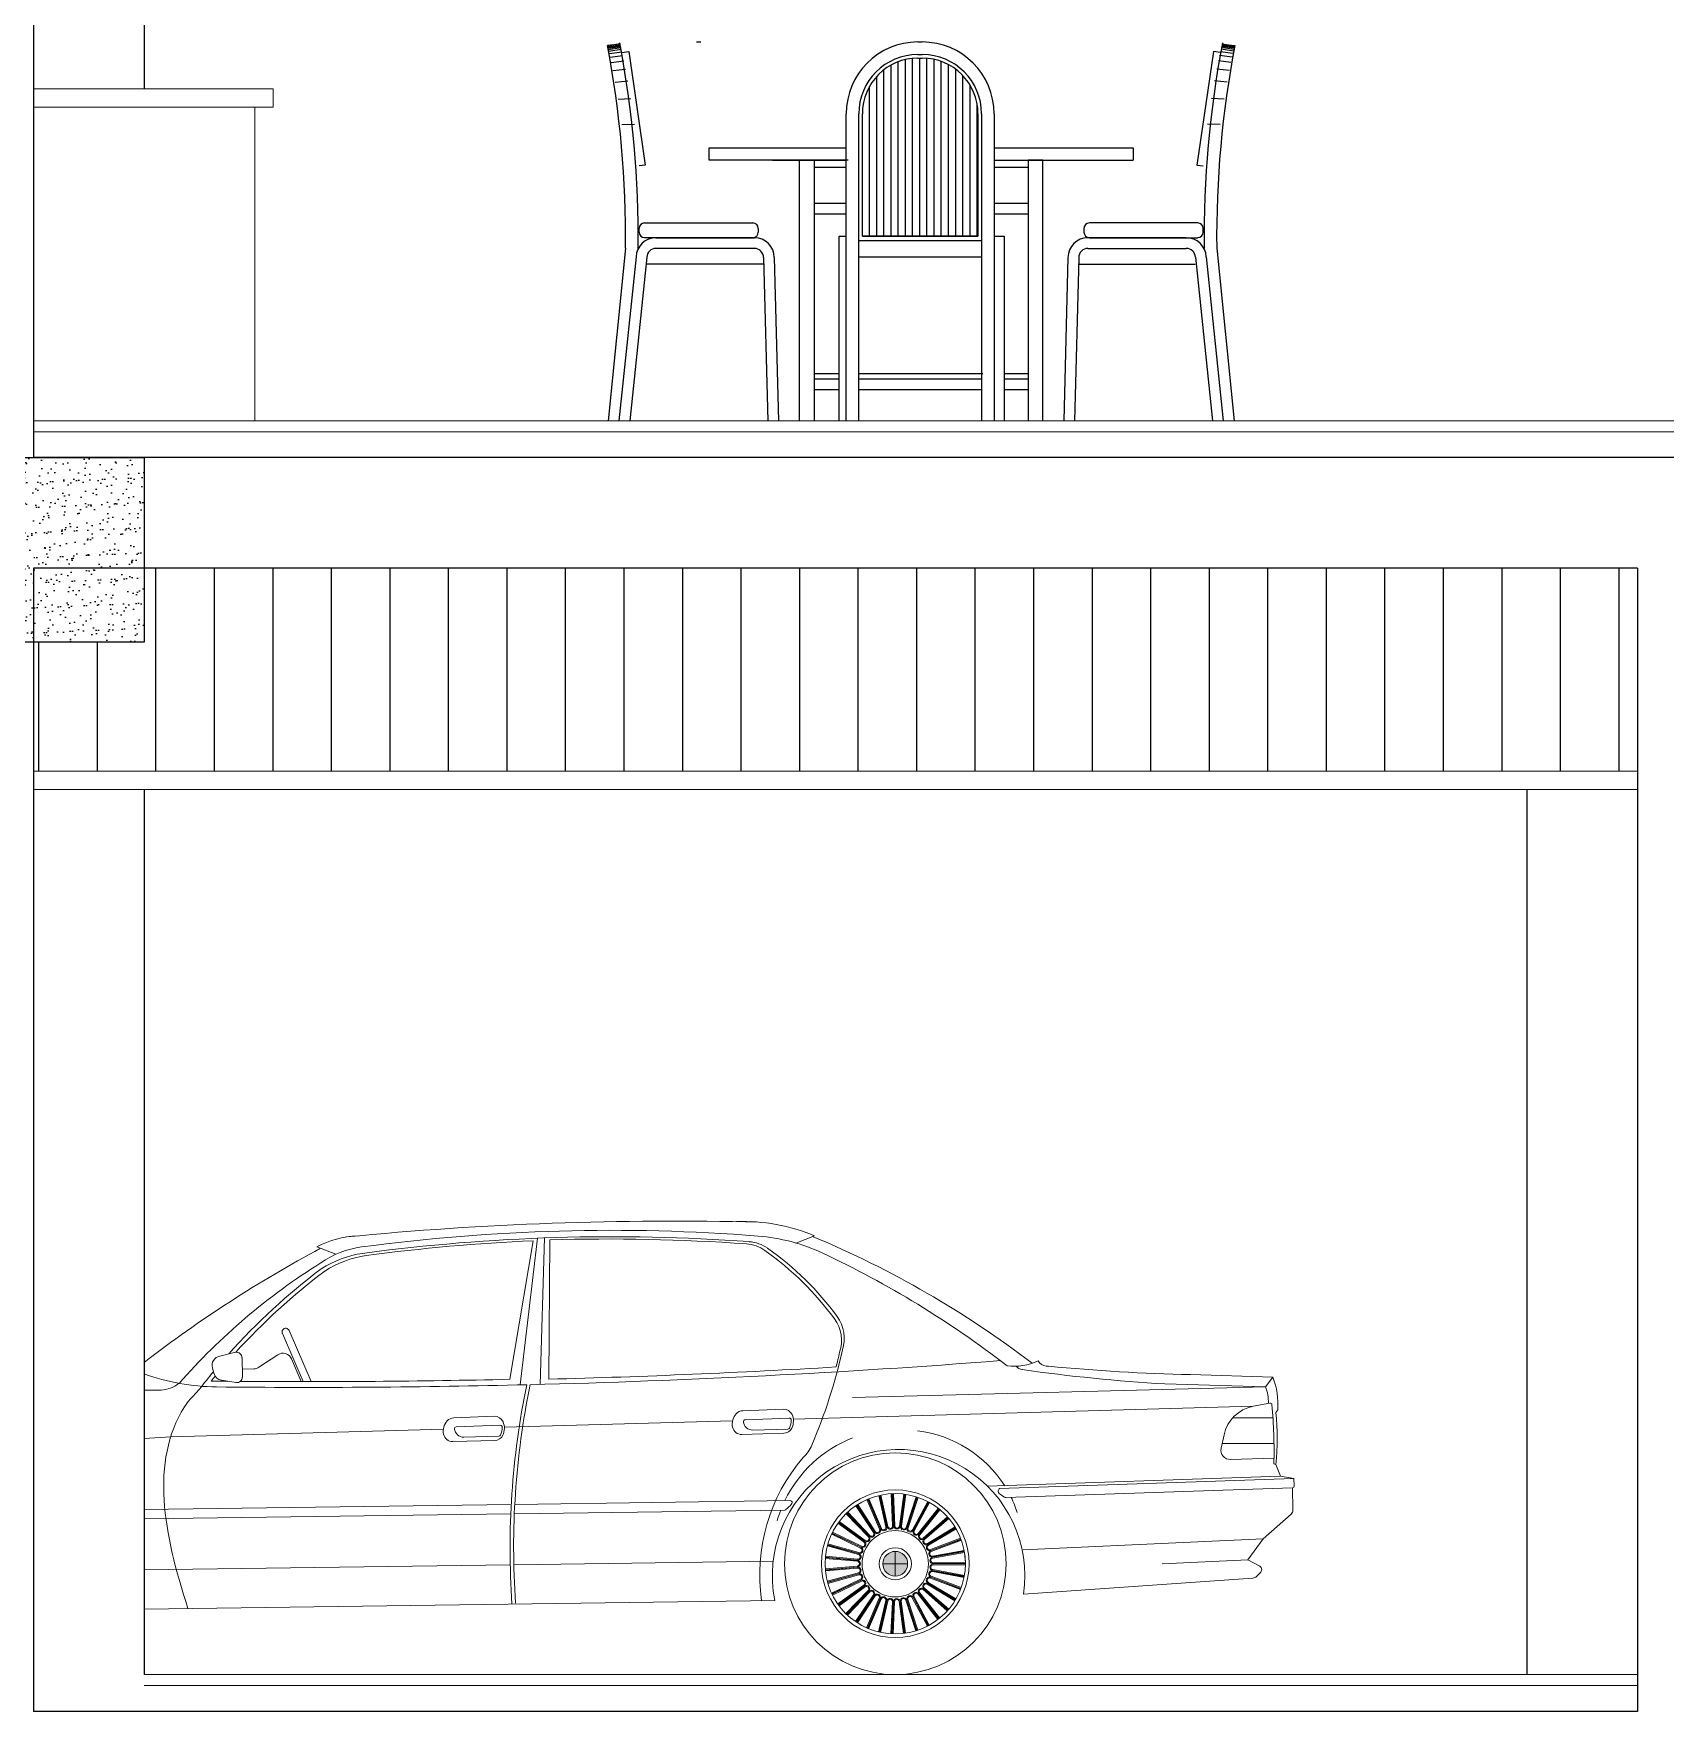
# Model space of a CAD drawing. Header units: metres. Extents: x -1655 to 449, y 40 to 361.
# Drawn here: x 254.808 to 259.235, y 47.051 to 51.601 of the extents above; entities that cross this region are included whole.
import ezdxf

# ---------------------------------------------------------------- set-up
doc = ezdxf.new("R2010")
doc.units = ezdxf.units.M
doc.header["$MEASUREMENT"] = 0
doc.layers.add('A-WALL', color=7, linetype='Continuous')
doc.layers.add('Layer5', color=31, linetype='Continuous', lineweight=9)

# ---------------------------------------------------------------- blocks, each defined once
blk = doc.blocks.new('chaiir')
at = {"color": 252, "ltscale": 0.1}
for p, q in [((4360.343, 1956.8438), (4360.3018, 1956.8397)), ((4360.3432, 1956.8444), (4360.3022, 1956.8381)), ((4360.3027, 1956.8356), (4360.3438, 1956.8419)), ((4360.303, 1956.8344), (4360.3441, 1956.8407)), ((4360.3034, 1956.8326), (4360.3445, 1956.8389)), ((4360.304, 1956.8301), (4360.3451, 1956.8363)), ((4360.3048, 1956.8263), (4360.3459, 1956.8325)), ((4360.3061, 1956.8208), (4360.3472, 1956.8268)), ((4360.3079, 1956.8127), (4360.349, 1956.8185)), ((4360.3495, 1956.8166), (4360.3721, 1956.8199)), ((4360.3721, 1956.8199), (4360.4265, 1956.4449)), ((4360.5956, 1956.8509), (4360.6098, 1956.8509)), ((4361.3262, 1956.8509), (4361.3405, 1956.8509)), ((4362.3011, 1956.8199), (4362.2467, 1956.4449)), ((4362.3238, 1956.8166), (4362.3011, 1956.8199)), ((4362.3653, 1956.8127), (4362.3242, 1956.8185)), ((4362.3671, 1956.8208), (4362.326, 1956.8268)), ((4362.3684, 1956.8263), (4362.3273, 1956.8325)), ((4362.3692, 1956.8301), (4362.3281, 1956.8363)), ((4362.3698, 1956.8326), (4362.3287, 1956.8389)), ((4362.3702, 1956.8344), (4362.3291, 1956.8407)), ((4362.3705, 1956.8356), (4362.3294, 1956.8419)), ((4362.33, 1956.8444), (4362.3711, 1956.8381)), ((4362.3302, 1956.8438), (4362.3714, 1956.8397)), ((4360.3105, 1956.8007), (4360.3517, 1956.8063)), ((4360.3143, 1956.7831), (4360.3555, 1956.7883)), ((4360.3196, 1956.757), (4360.361, 1956.7617)), ((4361.2137, 1956.2103), (4361.2137, 1956.7591)), ((4361.2374, 1956.2103), (4361.2374, 1956.7747)), ((4361.2611, 1956.2103), (4361.2611, 1956.7857)), ((4361.2848, 1956.2103), (4361.2848, 1956.7929)), ((4361.3085, 1956.2103), (4361.3085, 1956.7968)), ((4361.3262, 1956.8095), (4361.3405, 1956.8095)), ((4361.3262, 1956.7977), (4361.3405, 1956.7977)), ((4361.3322, 1956.2103), (4361.3322, 1956.7977)), ((4361.3559, 1956.2103), (4361.3559, 1956.797)), ((4361.3795, 1956.2103), (4361.3795, 1956.7934)), ((4361.4032, 1956.2103), (4361.4032, 1956.7866)), ((4361.4269, 1956.2103), (4361.4269, 1956.776)), ((4361.4506, 1956.2103), (4361.4506, 1956.7609)), ((4362.3536, 1956.757), (4362.3123, 1956.7617)), ((4362.3589, 1956.7831), (4362.3177, 1956.7883)), ((4362.3627, 1956.8007), (4362.3215, 1956.8063)), ((4360.3271, 1956.7187), (4360.3685, 1956.7226)), ((4361.1664, 1956.2103), (4361.1664, 1956.7043)), ((4361.1901, 1956.2103), (4361.1901, 1956.7372)), ((4361.4743, 1956.2103), (4361.4743, 1956.7397)), ((4361.498, 1956.2103), (4361.498, 1956.7084)), ((4362.3462, 1956.7187), (4362.3047, 1956.7226)), ((4360.337, 1956.6621), (4360.3786, 1956.6649)), ((4362.3362, 1956.6621), (4362.2946, 1956.6649)), ((4361.0894, 1955.6016), (4361.0894, 1956.6141)), ((4361.1309, 1955.6016), (4361.1309, 1956.6141)), ((4361.1427, 1956.2103), (4361.1427, 1956.6141)), ((4361.1427, 1956.2103), (4361.1427, 1956.6141)), ((4361.5216, 1956.2103), (4361.5216, 1956.6435)), ((4361.524, 1956.6141), (4361.524, 1956.2103)), ((4361.5359, 1956.6141), (4361.5359, 1955.6016)), ((4361.5773, 1956.6141), (4361.5773, 1955.6016)), ((4360.3496, 1956.5786), (4360.3913, 1956.5799)), ((4362.3236, 1956.5786), (4362.2819, 1956.5799)), ((4360.6376, 1956.5016), (4361.0894, 1956.5016)), ((4360.6376, 1956.5016), (4360.6376, 1956.5016)), ((4360.6376, 1956.4613), (4360.6376, 1956.5016)), ((4361.5773, 1956.5016), (4362.0356, 1956.5016)), ((4361.5773, 1956.5016), (4362.0356, 1956.5016)), ((4362.0356, 1956.5016), (4362.0356, 1956.4613)), ((4360.4265, 1956.4449), (4360.4065, 1956.442)), ((4361.0959, 1956.4613), (4360.6376, 1956.4613)), ((4360.8466, 1956.4613), (4361.0894, 1956.4613)), ((4360.9353, 1955.6016), (4360.9353, 1956.4613)), ((4360.9834, 1956.4613), (4360.9834, 1955.6016)), ((4360.9834, 1956.4377), (4361.0894, 1956.4377)), ((4361.5773, 1956.4613), (4362.0356, 1956.4613)), ((4361.5773, 1956.4377), (4361.6898, 1956.4377)), ((4361.6898, 1956.4613), (4361.7474, 1956.4613)), ((4361.6898, 1956.4613), (4361.6898, 1956.2825)), ((4361.6898, 1956.4613), (4361.6898, 1955.6016)), ((4361.7379, 1956.4613), (4361.6898, 1956.4613)), ((4361.6898, 1956.4377), (4361.6898, 1956.318)), ((4361.7379, 1955.6016), (4361.7379, 1956.4613)), ((4362.2467, 1956.4449), (4362.2667, 1956.442)), ((4361.0894, 1956.318), (4360.9834, 1956.318)), ((4361.6898, 1956.318), (4361.5773, 1956.318)), ((4361.0894, 1956.2825), (4360.9834, 1956.2825)), ((4361.6898, 1956.2825), (4361.5773, 1956.2825)), ((4360.4063, 1956.2235), (4360.4063, 1956.2362)), ((4360.4242, 1956.2541), (4360.7815, 1956.2541)), ((4360.7815, 1956.2055), (4360.4242, 1956.2055)), ((4360.4617, 1956.2055), (4360.7864, 1956.2055)), ((4360.7994, 1956.2362), (4360.7994, 1956.2235)), ((4361.0657, 1955.6016), (4361.0657, 1956.2103)), ((4361.0657, 1956.2103), (4361.0894, 1956.2103)), ((4361.524, 1956.2103), (4361.1427, 1956.2103)), ((4361.1427, 1956.2103), (4361.524, 1956.2103)), ((4361.5773, 1956.2103), (4361.6105, 1956.2103)), ((4361.6105, 1956.2103), (4361.6105, 1955.6016)), ((4361.8738, 1956.2362), (4361.8738, 1956.2235)), ((4362.2115, 1956.2055), (4361.8868, 1956.2055)), ((4362.249, 1956.2541), (4361.8917, 1956.2541)), ((4361.8917, 1956.2055), (4362.249, 1956.2055)), ((4362.2669, 1956.2235), (4362.2669, 1956.2362)), ((4360.3615, 1956.1706), (4360.3041, 1955.6016)), ((4360.7864, 1956.17), (4360.4617, 1956.17)), ((4361.1309, 1956.1961), (4361.5359, 1956.1961)), ((4361.1309, 1956.1416), (4361.1309, 1956.1961)), ((4361.5359, 1956.1961), (4361.5359, 1956.1416)), ((4361.8868, 1956.17), (4362.2115, 1956.17)), ((4362.3117, 1956.1706), (4362.3691, 1955.6016)), ((4360.396, 1956.1421), (4360.3397, 1955.6016)), ((4360.4315, 1956.1409), (4360.3752, 1955.6016)), ((4360.8161, 1956.1179), (4360.432, 1956.1179)), ((4360.8166, 1956.1398), (4360.8308, 1955.6016)), ((4360.8521, 1956.1398), (4360.8663, 1955.6016)), ((4361.5359, 1956.1416), (4361.1309, 1956.1416)), ((4361.8211, 1956.1398), (4361.8069, 1955.6016)), ((4361.8566, 1956.1398), (4361.8424, 1955.6016)), ((4361.8571, 1956.1179), (4362.2412, 1956.1179)), ((4362.2417, 1956.1409), (4362.298, 1955.6016)), ((4362.2772, 1956.1421), (4362.3336, 1955.6016)), ((4360.9834, 1955.7576), (4361.0654, 1955.7576)), ((4360.9834, 1955.7402), (4361.0657, 1955.7402)), ((4361.1309, 1955.7402), (4361.5359, 1955.7402)), ((4361.1326, 1955.7576), (4361.5406, 1955.7576)), ((4361.6105, 1955.7402), (4361.6898, 1955.7402)), ((4361.6126, 1955.7576), (4361.6894, 1955.7576)), ((4360.9834, 1955.7046), (4361.0657, 1955.7046)), ((4361.1309, 1955.7046), (4361.5359, 1955.7046)), ((4361.1309, 1955.7046), (4361.5359, 1955.7046)), ((4361.6105, 1955.7046), (4361.6898, 1955.7046))]:
    blk.add_line(p, q, dxfattribs=at)
for centre, radius, start, end in [((4356.976, 1956.2057), 3.3856, 359.4048, 10.7921), ((4356.9763, 1956.2057), 3.4268, 359.4071, 10.8061), ((4361.3262, 1956.6141), 0.2368, 90, 180), ((4361.3405, 1956.6141), 0.2368, 0, 90), ((4365.6969, 1956.2057), 3.4268, 169.1939, 180.5929), ((4365.6972, 1956.2057), 3.3856, 169.2079, 180.5952), ((4361.3262, 1956.6141), 0.1954, 90, 180), ((4361.3262, 1956.6141), 0.1836, 90, 180), ((4361.3405, 1956.6141), 0.1954, 0, 90), ((4361.3405, 1956.6141), 0.1836, 0, 90), ((4360.4617, 1956.1398), 0.0657, 90, 177.994), ((4360.4242, 1956.2362), 0.0179, 90, 180), ((4360.4242, 1956.2235), 0.0179, 180, 270), ((4360.7815, 1956.2362), 0.0179, 0, 90), ((4360.7815, 1956.2235), 0.0179, 270, 0), ((4360.7864, 1956.1398), 0.0657, 0, 90), ((4361.8868, 1956.1398), 0.0657, 90, 180), ((4361.8917, 1956.2362), 0.0179, 90, 180), ((4361.8917, 1956.2235), 0.0179, 180, 270), ((4362.2115, 1956.1398), 0.0657, 2.006, 90), ((4362.249, 1956.2362), 0.0179, 0, 90), ((4362.249, 1956.2235), 0.0179, 270, 0), ((4360.4617, 1956.1398), 0.0302, 90, 177.994), ((4360.7864, 1956.1398), 0.0302, 0, 90), ((4361.8868, 1956.1398), 0.0302, 90, 180), ((4362.2115, 1956.1398), 0.0302, 2.006, 90)]:
    blk.add_arc(centre, radius, start, end, dxfattribs=at)
blk = doc.blocks.new('500')
at = {"layer": 'A-WALL', "ltscale": 0.1}
h = blk.add_hatch(dxfattribs=at)
h.set_pattern_fill('AR-SAND', color=251, scale=0.001, angle=45)
h.set_pattern_definition([(82.5, (2066.168173, -109.763723), (-0.03573813487, 0.0334753489), [0, -0.038608, 0, -0.04318, 0, -0.041275]), (52.5, (2066.168173, -109.76372), (-0.0189010928, 0.0824732851), [0, -0.020828, 0, -0.034798, 0, -0.013335]), (12.5, (2066.14608, -109.785815), (0.0558299826, 0.0560332312), [0, -0.0127, 0, -0.04572, 0, -0.05969]), (2.5, (2066.14608, -109.785815), (0.0382281109, 0.0697550782), [0, -0.00635, 0, -0.029972, 0, -0.03429])])
h.paths.add_polyline_path([(6632.6902, 1779.9429), (6632.1902, 1779.9429), (6632.1902, 1779.4429), (6632.6902, 1779.4429)])
at = {"ltscale": 0.1}
blk.add_lwpolyline([(6632.1902, 1779.9429), (6632.6902, 1779.9429), (6632.6902, 1779.4429), (6632.1902, 1779.4429), (6632.1902, 1779.9429)], dxfattribs=at)

msp = doc.modelspace()

# ---------------------------------------------------------------- hatches: boundary and pattern name
at = {"ltscale": 0.1}
h = msp.add_hatch(dxfattribs=at)
h.set_pattern_fill('ANSI31', color=252, scale=0.05, angle=45)
h.set_pattern_definition([(90, (-4180.01752, -1909.48965), (-0.15875, 3e-17), [])])
h.paths.add_polyline_path([(259.1589, 50.1505), (258.8589, 50.1505), (255.108, 50.1505), (255.108, 49.9505), (254.808, 49.9505), (254.808, 49.6005), (259.1589, 49.6005), (259.1589, 49.9505)])
at = {"layer": 'Layer5'}
h = msp.add_hatch(color=256, dxfattribs=at)
h.paths.add_polyline_path([(257.1455, 47.451), (257.1119, 47.451, 0.414214), (257.1455, 47.4174)])
h.paths.add_polyline_path([(257.1791, 47.451, 0.414214), (257.1455, 47.4845), (257.1455, 47.451)])
h = msp.add_hatch(color=256, dxfattribs=at)
h.paths.add_polyline_path([(257.1455, 47.4845, 0.414214), (257.1119, 47.451), (257.1455, 47.451)])
h.paths.add_polyline_path([(257.1791, 47.451), (257.1455, 47.451), (257.1455, 47.4174, 0.414214)])

# ---------------------------------------------------------------- linework, layer by layer
at = {"ltscale": 0.1}
for p, q in [((254.808, 53.5505), (254.808, 50.4505)), ((259.1589, 50.4505), (254.808, 50.4505)), ((260.4037, 50.4505), (259.1589, 50.4505)), ((259.1589, 50.1505), (254.808, 50.1505)), ((254.808, 50.1505), (254.808, 47.0505)), ((259.1589, 50.1505), (259.1589, 47.0505)), ((259.1589, 47.0505), (254.808, 47.0505))]:
    msp.add_line(p, q, dxfattribs=at)
at = {"layer": 'A-WALL', "color": 251, "ltscale": 0.1}
for p, q in [((255.1078, 52.0505), (255.1078, 51.4505)), ((255.1078, 49.5505), (255.1078, 47.1505)), ((258.8586, 49.5505), (258.8586, 47.1505))]:
    msp.add_line(p, q, dxfattribs=at)
at = {"layer": 'Layer5'}
for p, q in [((255.4581, 51.4505), (254.8081, 51.4505)), ((255.4581, 51.4505), (255.4581, 51.4005)), ((255.4581, 51.4005), (254.8081, 51.4005)), ((255.4081, 51.4005), (255.4081, 50.5505)), ((260.4037, 50.5505), (254.808, 50.5505)), ((260.4037, 50.5205), (254.808, 50.5205)), ((259.1589, 49.6005), (254.808, 49.6005)), ((259.1589, 49.5505), (254.808, 49.5505)), ((256.1631, 48.327), (256.0996, 47.9512)), ((256.1754, 48.3338), (256.1278, 47.9361)), ((256.1936, 48.3345), (256.1826, 47.9374)), ((256.2085, 48.3291), (256.2061, 47.9514)), ((256.9265, 48.3402), (256.8762, 48.3208)), ((255.5768, 48.3105), (255.6281, 48.2902)), ((255.4829, 48.0756), (255.5391, 47.945)), ((255.5012, 48.0835), (255.5609, 47.945)), ((255.356, 48.0246), (255.3132, 48.0139)), ((255.3744, 47.9574), (255.3735, 48.01)), ((255.4708, 48.0178), (255.4193, 47.9837)), ((255.5336, 47.945), (255.5077, 48.0067)), ((255.2931, 47.9823), (255.2975, 47.9666)), ((255.4059, 47.9795), (255.374, 47.979)), ((257.5328, 48.001), (257.5365, 47.9959)), ((257.9463, 47.9639), (258.1698, 47.9573)), ((258.1698, 47.9573), (258.1501, 47.9304)), ((255.318, 47.9486), (255.3572, 47.9423)), ((258.1501, 47.9304), (257.0299, 47.9017)), ((257.8768, 47.9385), (258.1501, 47.9304)), ((256.7319, 47.866), (256.842, 47.8703)), ((256.869, 47.843), (258.116, 47.878)), ((258.1614, 47.8869), (258.116, 47.878)), ((258.1777, 47.8615), (258.1831, 47.8682)), ((255.9479, 47.8467), (256.058, 47.851)), ((255.9545, 47.8222), (256.0742, 47.8266)), ((256.0853, 47.821), (256.7042, 47.8384)), ((256.7384, 47.8415), (256.8582, 47.8459)), ((258.1701, 47.8466), (258.0607, 47.8466)), ((255.1078, 47.7905), (255.1801, 47.7956)), ((255.1801, 47.7956), (255.9214, 47.8164)), ((256.059, 47.7853), (255.9453, 47.7823)), ((256.0701, 47.7967), (255.9751, 47.7942)), ((256.843, 47.8047), (256.7293, 47.8016)), ((256.854, 47.8161), (256.7591, 47.8135)), ((258.0294, 47.7641), (258.0374, 47.801)), ((258.1728, 47.7767), (258.0321, 47.7767)), ((258.0547, 47.7338), (258.1729, 47.7378)), ((257.3961, 47.6611), (258.1909, 47.6883)), ((258.1777, 47.72), (258.1726, 47.7216)), ((258.1909, 47.6883), (258.1777, 47.72)), ((258.2268, 47.6822), (258.1909, 47.6883)), ((257.1345, 47.641), (257.1384, 47.5538)), ((257.137, 47.6411), (257.1409, 47.5539)), ((257.1414, 47.5539), (257.1379, 47.6411)), ((257.1439, 47.554), (257.1404, 47.6412)), ((257.1686, 47.6399), (257.1568, 47.5534)), ((257.171, 47.6395), (257.1593, 47.5531)), ((257.1598, 47.553), (257.172, 47.6394)), ((257.1623, 47.5526), (257.1745, 47.6391)), ((257.4283, 47.6547), (258.2268, 47.6822)), ((257.445, 47.6304), (258.2229, 47.6566)), ((258.2242, 47.597), (258.2229, 47.6566)), ((258.2233, 47.6566), (258.2229, 47.6566)), ((258.2268, 47.6822), (258.2278, 47.6619)), ((255.1078, 47.5982), (256.1038, 47.6119)), ((256.1122, 47.5866), (256.8456, 47.5967)), ((256.1134, 47.6121), (256.8606, 47.6224)), ((257.0386, 47.6084), (257.0867, 47.5356)), ((257.0407, 47.6098), (257.0887, 47.5369)), ((257.0892, 47.5372), (257.0415, 47.6103)), ((257.0913, 47.5386), (257.0436, 47.6117)), ((257.0684, 47.625), (257.1027, 47.5447)), ((257.0707, 47.6259), (257.105, 47.5457)), ((257.1055, 47.5459), (257.0716, 47.6263)), ((257.1078, 47.5469), (257.0739, 47.6273)), ((257.1007, 47.6359), (257.1201, 47.5508)), ((257.1032, 47.6365), (257.1226, 47.5514)), ((257.1231, 47.5515), (257.1041, 47.6367)), ((257.1255, 47.5521), (257.1065, 47.6372)), ((257.2019, 47.6327), (257.175, 47.5497)), ((257.2043, 47.6319), (257.1773, 47.5489)), ((257.1778, 47.5488), (257.2052, 47.6316)), ((257.1802, 47.548), (257.2076, 47.6309)), ((257.2335, 47.6197), (257.1921, 47.5429)), ((257.2357, 47.6185), (257.1943, 47.5417)), ((257.1948, 47.5414), (257.2365, 47.6181)), ((257.197, 47.5402), (257.2387, 47.6169)), ((257.2622, 47.6013), (257.2078, 47.5331)), ((257.2641, 47.5997), (257.2097, 47.5315)), ((257.2101, 47.5312), (257.2649, 47.5991)), ((257.2121, 47.5296), (257.2668, 47.5976)), ((255.1078, 47.5727), (256.1026, 47.5865)), ((256.9901, 47.5608), (257.0607, 47.5095)), ((256.9915, 47.5628), (257.0621, 47.5115)), ((257.0625, 47.5119), (256.9921, 47.5636)), ((257.0639, 47.514), (256.9936, 47.5656)), ((257.0122, 47.5868), (257.0725, 47.5237)), ((257.014, 47.5885), (257.0743, 47.5254)), ((257.0747, 47.5258), (257.0147, 47.5892)), ((257.0765, 47.5275), (257.0165, 47.5909)), ((257.2872, 47.578), (257.2214, 47.5206)), ((257.2888, 47.5762), (257.2231, 47.5187)), ((257.2234, 47.5184), (257.2894, 47.5754)), ((257.2251, 47.5165), (257.2911, 47.5736)), ((257.3076, 47.5507), (257.2327, 47.506)), ((257.3089, 47.5486), (257.2339, 47.5038)), ((257.2342, 47.5034), (257.3093, 47.5477)), ((258.1437, 47.5187), (258.2192, 47.5854)), ((257.0463, 47.4789), (256.9623, 47.5025)), ((257.047, 47.4813), (256.963, 47.5049)), ((256.973, 47.5313), (257.0516, 47.4934)), ((256.9741, 47.5335), (257.0527, 47.4957)), ((257.0529, 47.4961), (256.9745, 47.5344)), ((257.054, 47.4984), (256.9756, 47.5366)), ((257.2355, 47.5012), (257.3106, 47.5456)), ((257.3228, 47.5202), (257.2411, 47.4895)), ((257.3237, 47.5178), (257.242, 47.4872)), ((257.2421, 47.4867), (257.324, 47.5169)), ((257.243, 47.4843), (257.3249, 47.5146)), ((257.492, 47.4887), (258.1437, 47.5187)), ((258.1016, 47.4616), (258.1437, 47.5187)), ((256.1108, 47.4482), (256.8144, 47.4579)), ((256.9557, 47.4655), (257.0427, 47.4577)), ((256.956, 47.468), (257.0429, 47.4602)), ((257.0429, 47.4607), (256.9561, 47.469)), ((257.0432, 47.4632), (256.9563, 47.4715)), ((256.9614, 47.4992), (257.0455, 47.476)), ((256.9621, 47.5016), (257.0462, 47.4784)), ((257.1455, 47.4174), (257.1455, 47.4845)), ((257.3323, 47.4874), (257.2464, 47.4718)), ((257.3327, 47.4849), (257.2469, 47.4694)), ((257.247, 47.4689), (257.3329, 47.484)), ((257.2474, 47.4664), (257.3333, 47.4815)), ((257.3333, 47.4815), (257.3358, 47.4535)), ((257.8692, 47.4508), (258.1016, 47.4616)), ((258.1016, 47.4616), (258.1342, 47.4442)), ((255.1078, 47.4343), (256.1011, 47.4481)), ((257.0426, 47.4447), (256.9557, 47.4373)), ((257.0428, 47.4422), (256.9559, 47.4348)), ((256.956, 47.4339), (257.0429, 47.4417)), ((256.9562, 47.4314), (257.0431, 47.4392)), ((257.0454, 47.4265), (256.9612, 47.4037)), ((257.046, 47.424), (256.9618, 47.4012)), ((256.9621, 47.4003), (257.0462, 47.4235)), ((256.9627, 47.3979), (257.0468, 47.4211)), ((257.1791, 47.451), (257.1119, 47.451)), ((257.2409, 47.4119), (257.3224, 47.3809)), ((257.2418, 47.4143), (257.3233, 47.3832)), ((257.3237, 47.3841), (257.242, 47.4148)), ((257.3245, 47.3864), (257.2428, 47.4171)), ((257.2463, 47.4296), (257.3321, 47.4136)), ((257.2468, 47.4321), (257.3326, 47.416)), ((257.3327, 47.417), (257.2469, 47.4326)), ((257.3332, 47.4194), (257.2473, 47.435)), ((257.3358, 47.4535), (257.2485, 47.4535)), ((257.3358, 47.451), (257.2485, 47.451)), ((257.2485, 47.4504), (257.3358, 47.45)), ((257.2485, 47.4479), (257.3358, 47.4475)), ((257.4931, 47.3687), (258.1158, 47.4121)), ((258.1256, 47.4168), (258.1367, 47.4284)), ((257.0514, 47.409), (256.9726, 47.3715)), ((257.0525, 47.4067), (256.9736, 47.3692)), ((256.9741, 47.3684), (257.0527, 47.4063)), ((256.9751, 47.3661), (257.0538, 47.404)), ((257.0604, 47.3928), (256.9895, 47.3419)), ((257.0618, 47.3908), (256.991, 47.3399)), ((256.9915, 47.3391), (257.0621, 47.3904)), ((256.993, 47.3371), (257.0636, 47.3884)), ((257.0721, 47.3786), (257.0115, 47.3158)), ((257.0739, 47.3768), (257.0133, 47.3141)), ((257.014, 47.3134), (257.0743, 47.3765)), ((257.0158, 47.3117), (257.0761, 47.3748)), ((257.0862, 47.3666), (257.0378, 47.2941)), ((257.2074, 47.3685), (257.2614, 47.3)), ((257.2093, 47.3701), (257.2634, 47.3016)), ((257.2641, 47.3022), (257.2097, 47.3704)), ((257.2661, 47.3037), (257.2117, 47.372)), ((257.2211, 47.3809), (257.2865, 47.3232)), ((257.2228, 47.3828), (257.2882, 47.325)), ((257.2888, 47.3258), (257.2231, 47.3832)), ((257.2905, 47.3276), (257.2247, 47.3851)), ((257.2324, 47.3955), (257.3071, 47.3504)), ((257.2337, 47.3977), (257.3084, 47.3525)), ((257.3089, 47.3534), (257.2339, 47.3981)), ((257.3101, 47.3555), (257.2352, 47.4003)), ((255.1078, 47.3279), (256.8188, 47.3515)), ((257.0883, 47.3653), (257.0399, 47.2927)), ((257.0407, 47.2921), (257.0887, 47.365)), ((257.0428, 47.2908), (257.0908, 47.3636)), ((257.1022, 47.3574), (257.0675, 47.2773)), ((257.1045, 47.3564), (257.0698, 47.2764)), ((257.0707, 47.276), (257.105, 47.3562)), ((257.073, 47.275), (257.1073, 47.3552)), ((257.1196, 47.3512), (257.0998, 47.2662)), ((257.1221, 47.3506), (257.1022, 47.2656)), ((257.1032, 47.2654), (257.1226, 47.3505)), ((257.1056, 47.2649), (257.125, 47.35)), ((257.1379, 47.3482), (257.1335, 47.261)), ((257.1404, 47.3481), (257.136, 47.2609)), ((257.137, 47.2609), (257.1409, 47.348)), ((257.1395, 47.2607), (257.1434, 47.3479)), ((257.1563, 47.3485), (257.1676, 47.2619)), ((257.1588, 47.3488), (257.1701, 47.2623)), ((257.171, 47.2624), (257.1593, 47.3489)), ((257.1735, 47.2627), (257.1618, 47.3492)), ((257.1745, 47.3521), (257.201, 47.2689)), ((257.1768, 47.3528), (257.2034, 47.2697)), ((257.2043, 47.27), (257.1773, 47.353)), ((257.2067, 47.2708), (257.1797, 47.3537)), ((257.1917, 47.3588), (257.2326, 47.2818)), ((257.1939, 47.36), (257.2348, 47.2829)), ((257.2357, 47.2834), (257.1943, 47.3602)), ((257.2379, 47.2846), (257.1965, 47.3614)), ((259.1589, 47.1505), (255.1078, 47.1505)), ((259.1589, 47.1205), (255.1078, 47.1205))]:
    msp.add_line(p, q, dxfattribs=at)
for radius in [0.3005, 0.2003, 0.1903, 0.0901, 0.0436, 0.0336]:
    msp.add_circle((257.1455, 47.451), radius, dxfattribs=at)
for centre, radius, start, end in [((256.5417, 39.2415), 9.1388, 88.54227, 95.55476), ((256.7333, 47.8783), 0.5008, 67.2958, 92.1447), ((255.6953, 48.09), 0.2504, 92.1447, 118.2534), ((256.3757, 43.239), 5.1162, 85.5383, 97.6153), ((256.3786, 43.2217), 5.1162, 85.8482, 97.6153), ((256.3885, 43.2157), 5.1162, 92.5255, 97.6153), ((256.3712, 43.2155), 5.1162, 85.8482, 91.8228), ((256.7418, 48.2245), 0.1002, 54.9208, 85.8482), ((256.7348, 47.8404), 0.5008, 64.8591, 85.5383), ((255.8824, 45.8508), 2.696, 52.6737, 67.2958), ((257.2345, 45.231), 3.4892, 118.1811, 127.5527), ((255.7309, 48.0619), 0.2504, 97.6153, 125.0349), ((255.743, 48.009), 0.2869, 98.4906, 122.5934), ((255.7528, 48.0031), 0.2869, 98.4906, 122.5934), ((256.7344, 48.2184), 0.1002, 54.9208, 85.8482), ((256.3277, 47.6393), 0.8077, 36.0918, 54.9208), ((256.3351, 47.6455), 0.8077, 36.0918, 54.9208), ((255.8022, 45.8532), 2.696, 52.3595, 64.8591), ((256.4986, 46.8063), 1.7216, 121.9646, 138.8209), ((256.6185, 46.8784), 1.7159, 126.8934, 138.298), ((256.6284, 46.8725), 1.7159, 126.8934, 137.8183), ((256.8995, 48.0561), 0.1002, 341.7591, 36.0918), ((256.9069, 48.0623), 0.1002, 341.7591, 36.0918), ((255.492, 48.0796), 0.01, 23.3196, 203.3196), ((255.3172, 47.9891), 0.025, 99.1825, 195.7617), ((255.3584, 48.0097), 0.015, 0.98, 99.1825), ((255.4846, 47.997), 0.025, 22.7654, 123.5321), ((255.5798, 48.3453), 1.4566, 336.8549, 347.5382), ((255.5724, 48.3391), 1.4566, 345.9163, 347.5382), ((255.3102, 48.5227), 0.5922, 250.0215, 269.4133), ((256.6185, 46.8784), 1.7159, 140.4185, 142.4508), ((256.6284, 46.8725), 1.7159, 140.6906, 141.2535), ((255.3216, 47.9734), 0.025, 195.7617, 261.6684), ((255.3593, 47.9571), 0.015, 261.6684, 0.98), ((255.4054, 48.0046), 0.025, 270.98, 303.5321), ((255.552, 72.2822), 24.353, 271.41884, 274.42408), ((255.5582, 72.2958), 24.353, 271.52457, 273.35917), ((257.469, 48.1354), 0.1488, 262.1464, 295.3815), ((257.4935, 48.0022), 0.025, 217.6852, 261.9259), ((258.1628, 52.7201), 4.7901, 261.9259, 266.5781), ((257.5597, 48.0209), 0.0341, 227.0256, 273.1918), ((258.0617, 53.1329), 5.1703, 264.4487, 268.7207), ((257.9752, 47.8827), 0.2084, 356, 20.975), ((255.0816, 44.3119), 3.6104, 88.8468, 89.5832), ((255.1475, 48.0096), 0.0883, 274.3631, 308.3185), ((255.552, 72.298), 24.353, 269.38388, 269.48711), ((255.552, 72.2822), 24.353, 269.41674, 271.39725), ((255.552, 72.298), 24.353, 269.56962, 271.28832), ((258.3007, 47.4926), 2.2001, 168.3595, 183.9335), ((258.3104, 47.4952), 2.2001, 168.4239, 183.9335), ((258.0212, 47.8848), 0.1368, 0.6052, 19.484), ((256.8427, 47.8452), 0.025, 23.9932, 91.6773), ((258.1353, 47.7797), 0.1002, 101.0938, 167.7445), ((258.1623, 47.882), 0.00501, 5.1736, 101.0938), ((256.7767, 47.7566), 1.3963, 358.5668, 5.1736), ((255.9607, 47.8107), 0.0414, 137.577, 192.0122), ((255.9487, 47.8217), 0.025, 91.6773, 137.577), ((255.9546, 47.8172), 0.00501, 92.0865, 185.7327), ((256.0588, 47.8259), 0.025, 23.9932, 91.6773), ((256.0744, 47.8216), 0.00501, 2.6782, 92.0865), ((256.036, 47.8198), 0.0434, 332.0422, 2.6782), ((256.0419, 47.8184), 0.0434, 333.9738, 23.9932), ((256.7447, 47.83), 0.0414, 137.577, 192.0122), ((256.7287, 47.8266), 0.025, 192.0122, 271.1926), ((256.7326, 47.841), 0.025, 91.6773, 137.577), ((256.7745, 47.8419), 0.0414, 187.542, 192.0122), ((256.7386, 47.8365), 0.00501, 92.0865, 185.7327), ((256.7585, 47.8385), 0.025, 185.7327, 271.1926), ((256.8583, 47.8409), 0.00501, 2.6782, 92.0865), ((256.82, 47.8391), 0.0434, 332.0422, 2.6782), ((256.8259, 47.8378), 0.0434, 333.9738, 23.9932), ((257.4873, 47.7908), 0.694, 354.1505, 5.8495), ((255.9448, 47.8073), 0.025, 192.0122, 271.1926), ((255.9905, 47.8226), 0.0414, 187.542, 192.0122), ((255.9746, 47.8192), 0.025, 185.7327, 271.1926), ((256.0585, 47.8104), 0.025, 271.1926, 333.9738), ((256.0699, 47.8018), 0.00501, 271.5538, 332.0422), ((256.8425, 47.8297), 0.025, 271.1926, 333.9738), ((257.1544, 47.4733), 0.3423, 111.3304, 154.2163), ((256.8539, 47.8211), 0.00501, 271.5538, 332.0422), ((257.1639, 47.4828), 0.3316, 32.8519, 82.7157), ((257.2625, 47.4222), 0.4848, 139.1173, 188.447), ((257.1544, 47.4186), 0.3423, 351.6136, 191.3143), ((256.827, 47.8121), 0.1002, 313.5103, 336.8549), ((258.0539, 47.7588), 0.025, 167.7445, 271.9664), ((258.2228, 47.6616), 0.00501, 276.1729, 2.7563), ((257.1544, 47.4733), 0.3423, 158.8854, 164.1104), ((256.8456, 47.6017), 0.00501, 270.7911, 310.1662), ((257.4448, 47.6354), 0.00501, 232.9678, 272.4298), ((257.0239, 47.4378), 0.4772, 18.5821, 23.8833), ((258.2092, 47.5966), 0.015, 311.4351, 1.3063), ((257.1138, 47.5494), 0.00901, 202.8571, 12.8571), ((257.1138, 47.5494), 0.00651, 202.8571, 12.8571), ((257.1319, 47.5535), 0.00901, 192.5714, 2.5714), ((257.1319, 47.5535), 0.00651, 192.5714, 2.5714), ((257.1504, 47.5543), 0.00901, 182.2857, 352.2857), ((257.1504, 47.5543), 0.00651, 182.2857, 352.2857), ((257.1688, 47.5517), 0.00901, 172, 342), ((257.1688, 47.5517), 0.00651, 172, 342), ((257.1864, 47.546), 0.00901, 161.7143, 331.7143), ((257.1864, 47.546), 0.00651, 161.7143, 331.7143), ((257.0568, 47.5042), 0.00901, 244, 54), ((257.0568, 47.5042), 0.00651, 244, 54), ((257.0678, 47.5192), 0.00901, 233.7143, 43.7143), ((257.0678, 47.5192), 0.00651, 233.7143, 43.7143), ((257.0812, 47.532), 0.00901, 223.4286, 33.4286), ((257.0812, 47.532), 0.00651, 223.4286, 33.4286), ((257.0967, 47.5422), 0.00901, 213.1429, 23.1429), ((257.0967, 47.5422), 0.00651, 213.1429, 23.1429), ((257.2027, 47.5371), 0.00901, 151.4286, 321.4286), ((257.2027, 47.5371), 0.00651, 151.4286, 321.4286), ((257.2172, 47.5255), 0.00901, 141.1429, 311.1429), ((257.2172, 47.5255), 0.00651, 141.1429, 311.1429), ((257.2293, 47.5115), 0.00901, 130.8571, 300.8571), ((257.2293, 47.5115), 0.00651, 130.8571, 300.8571), ((257.2388, 47.4956), 0.00901, 120.5714, 290.5714), ((257.0421, 47.4512), 0.00651, 274.8571, 84.8571), ((257.0421, 47.4512), 0.00901, 274.8571, 84.8571), ((257.0438, 47.4697), 0.00901, 264.5714, 74.5714), ((257.0438, 47.4697), 0.00651, 264.5714, 74.5714), ((257.0488, 47.4875), 0.00901, 254.2857, 64.2857), ((257.0488, 47.4875), 0.00651, 254.2857, 64.2857), ((257.2388, 47.4956), 0.00651, 120.5714, 290.5714), ((257.2453, 47.4782), 0.00901, 110.2857, 280.2857), ((257.2453, 47.4782), 0.00651, 110.2857, 280.2857), ((257.2485, 47.46), 0.00901, 100, 270), ((257.2485, 47.46), 0.00651, 100, 270), ((257.0437, 47.4327), 0.00901, 285.1429, 95.1429), ((257.0437, 47.4327), 0.00651, 285.1429, 95.1429), ((257.0486, 47.4149), 0.00901, 295.4286, 105.4286), ((257.0486, 47.4149), 0.00651, 295.4286, 105.4286), ((257.2386, 47.4059), 0.00901, 69.1429, 239.1429), ((257.2386, 47.4059), 0.00651, 69.1429, 239.1429), ((257.2451, 47.4232), 0.00901, 79.4286, 249.4286), ((257.2451, 47.4232), 0.00651, 79.4286, 249.4286), ((257.2485, 47.4414), 0.00901, 89.7143, 259.7143), ((257.2485, 47.4414), 0.00651, 89.7143, 259.7143), ((258.1148, 47.4271), 0.015, 273.989, 316.4119), ((258.1295, 47.4353), 0.01, 316.4119, 61.8085), ((257.0566, 47.3981), 0.00901, 305.7143, 115.7143), ((257.0566, 47.3981), 0.00651, 305.7143, 115.7143), ((257.0674, 47.3831), 0.00901, 316, 126), ((257.0674, 47.3831), 0.00651, 316, 126), ((257.0808, 47.3703), 0.00901, 326.2857, 136.2857), ((257.0808, 47.3703), 0.00651, 326.2857, 136.2857), ((257.0963, 47.36), 0.00901, 336.5714, 146.5714), ((257.0963, 47.36), 0.00651, 336.5714, 146.5714), ((257.2023, 47.3645), 0.00901, 38.2857, 208.2857), ((257.2023, 47.3645), 0.00651, 38.2857, 208.2857), ((257.2168, 47.376), 0.00901, 48.5714, 218.5714), ((257.2168, 47.376), 0.00651, 48.5714, 218.5714), ((257.229, 47.39), 0.00901, 58.8571, 228.8571), ((257.229, 47.39), 0.00651, 58.8571, 228.8571), ((257.1133, 47.3527), 0.00901, 346.8571, 156.8571), ((257.1133, 47.3527), 0.00651, 346.8571, 156.8571), ((257.1314, 47.3485), 0.00901, 357.1429, 167.1429), ((257.1314, 47.3485), 0.00651, 357.1429, 167.1429), ((257.1499, 47.3476), 0.00901, 7.4286, 177.4286), ((257.1499, 47.3476), 0.00651, 7.4286, 177.4286), ((257.1683, 47.3501), 0.00901, 17.7143, 187.7143), ((257.1683, 47.3501), 0.00651, 17.7143, 187.7143), ((257.1859, 47.3558), 0.00901, 28, 198), ((257.1859, 47.3558), 0.00651, 28, 198)]:
    msp.add_arc(centre, radius, start, end, dxfattribs=at)
for points, knots in [([(255.2581, 47.9242), (255.228, 47.8929), (255.1221, 47.7383), (255.1604, 47.5327), (255.2269, 47.3295)], [0, 0, 0, 0, 0.057916, 1.098594, 1.098594, 1.098594, 1.098594]), ([(257.4283, 47.6547), (257.4275, 47.6544), (257.4195, 47.6429), (257.4301, 47.6402), (257.4418, 47.6314)], [0, 0, 0, 0, 0.00484673, 0.06016276, 0.06016276, 0.06016276, 0.06016276]), ([(256.8606, 47.6224), (256.8618, 47.622), (256.8724, 47.6183), (256.8603, 47.6076), (256.8488, 47.5979)], [0, 0, 0, 0, 0.00696575, 0.06333915, 0.06333915, 0.06333915, 0.06333915])]:
    msp.add_open_spline(points, degree=3, knots=knots, dxfattribs=at)

# ---------------------------------------------------------------- block references
at = {"xscale": 0.8221742801013303, "yscale": 0.8221742801013303, "zscale": 0.8221742801013303}
msp.add_blockref('chaiir', (-3328.5631, -1557.2948), dxfattribs=at)
msp.add_blockref('500', (-6377.5822, -1729.4923))

doc.saveas('drawing.dxf')
